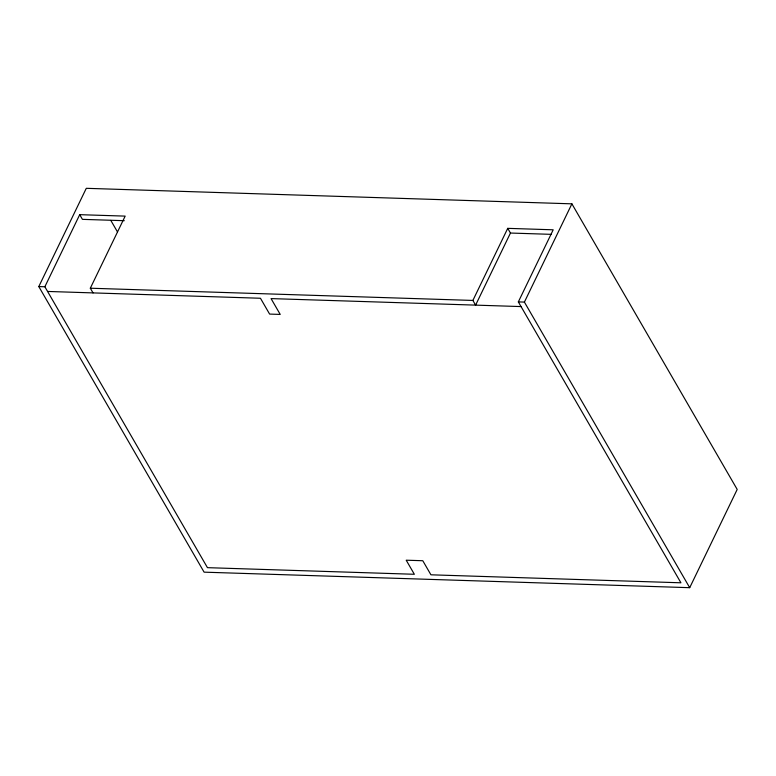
<?xml version="1.0" encoding="UTF-8"?>
<svg xmlns="http://www.w3.org/2000/svg" width="776" height="776" viewBox="0 0 776 776"><rect width="100%" height="100%" fill="white"/><g stroke="black" fill="none" stroke-linecap="round" stroke-linejoin="round"><path stroke-width="1.16" d="M38.8 286.567L86.291 188.316L571.893 203.836L737.2 489.433L689.709 587.684L204.107 572.164L38.8 286.567L44.862 286.761L207.454 567.663L414.355 574.279L406.207 560.204L422.784 560.728L430.932 574.803L680.93 582.795L518.339 301.893L553.191 229.803L507.737 228.348L472.885 300.438L475.601 305.133L510.453 233.042L507.737 228.348M44.862 286.761L79.715 214.671L125.169 216.116L90.317 288.216L93.033 292.901M689.709 587.684L524.401 302.087L571.893 203.836M124.296 220.694L82.431 219.356L79.715 214.671M510.453 233.042L551.115 234.342M90.317 288.216L472.885 300.438M518.339 301.893L524.401 302.087M47.578 291.446L260.455 298.256L269.611 314.086L280.223 314.425L271.057 298.595L521.055 306.578M110.813 220.403L117.477 231.917"/></g></svg>
